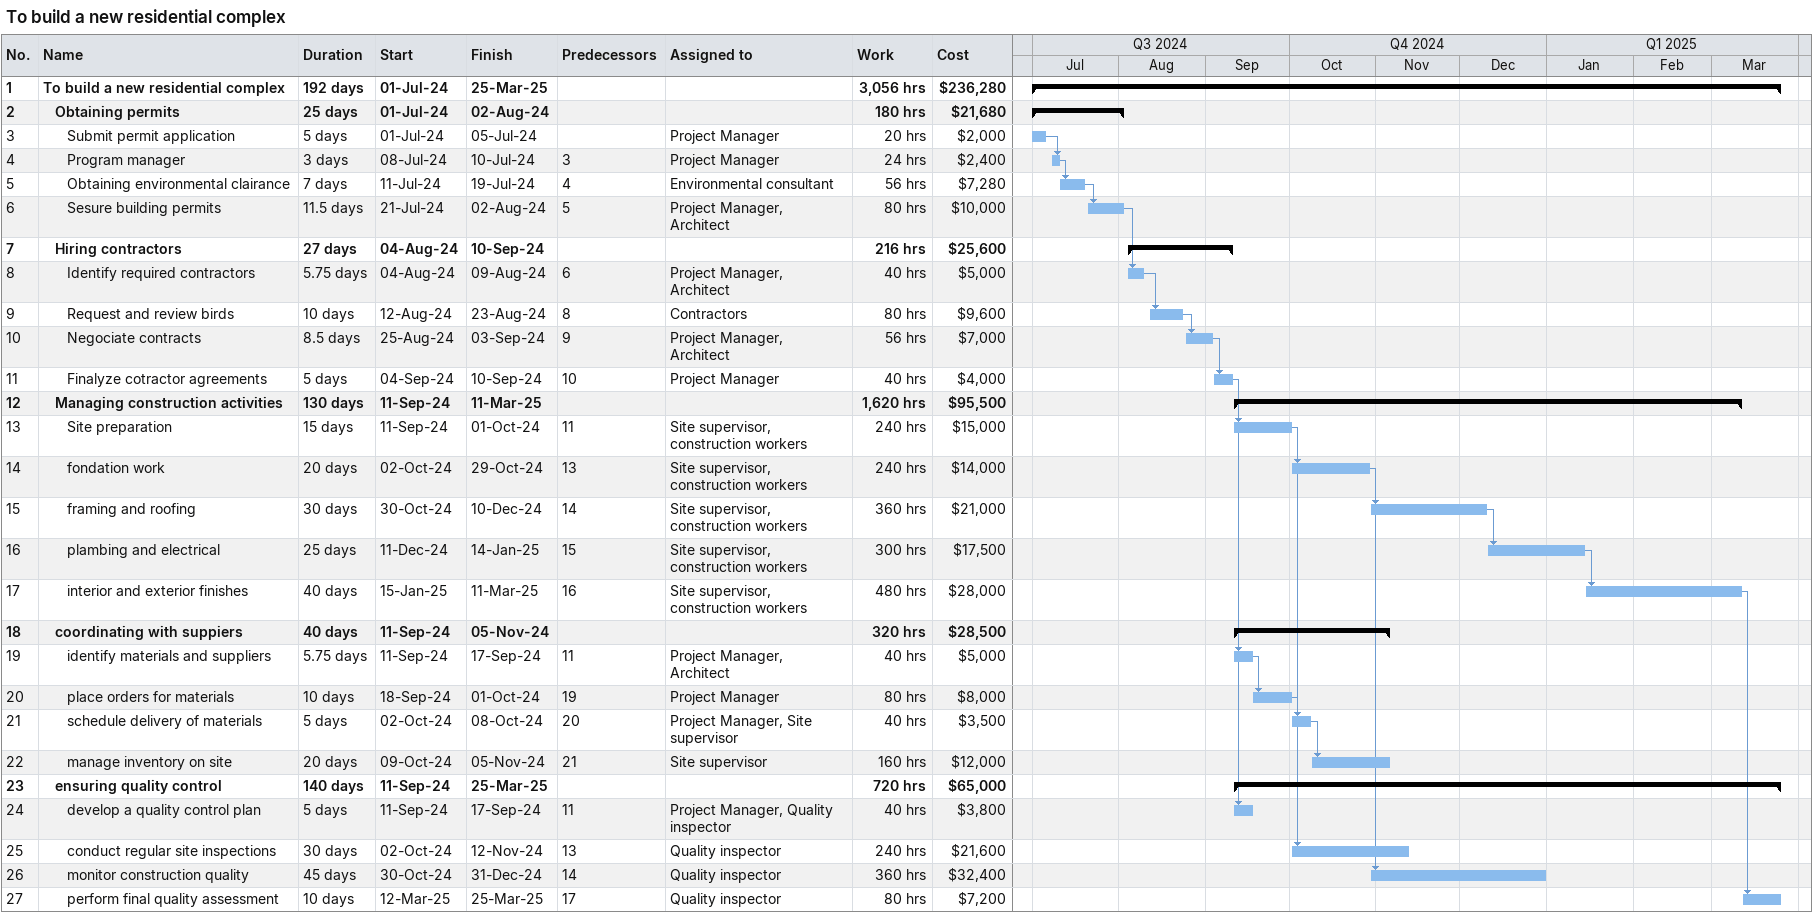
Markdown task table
To build a new residential complex

| ID | Level | Task | Duration | Start | Finish | Predecessors | Resources | Work (h) | Cost ($) |
|---|---|---|---|---|---|---|---|---|---|
| 1 | 1 | **To build a new residential complex** | 192d | 2024-07-01 | 2025-03-25 |  |  | 3056 | 236280 |
| 2 | 2 | **Obtaining permits** | 25d | 2024-07-01 | 2024-08-02 |  |  | 180 | 21680 |
| 3 | 3 | Submit permit application | 5d | 2024-07-01 | 2024-07-05 |  | Project Manager | 20 | 2000 |
| 4 | 3 | Program manager | 3d | 2024-07-08 | 2024-07-10 | 3 | Project Manager | 24 | 2400 |
| 5 | 3 | Obtaining environmental clairance | 7d | 2024-07-11 | 2024-07-19 | 4 | Environmental consultant | 56 | 7280 |
| 6 | 3 | Sesure building permits | 11.5d | 2024-07-21 | 2024-08-02 | 5 | Project Manager, Architect | 80 | 10000 |
| 7 | 2 | **Hiring contractors** | 27d | 2024-08-04 | 2024-09-10 |  |  | 216 | 25600 |
| 8 | 3 | Identify required contractors | 5.75d | 2024-08-04 | 2024-08-09 | 6 | Project Manager, Architect | 40 | 5000 |
| 9 | 3 | Request and review birds | 10d | 2024-08-12 | 2024-08-23 | 8 | Contractors | 80 | 9600 |
| 10 | 3 | Negociate contracts | 8.5d | 2024-08-25 | 2024-09-03 | 9 | Project Manager, Architect | 56 | 7000 |
| 11 | 3 | Finalyze cotractor agreements | 5d | 2024-09-04 | 2024-09-10 | 10 | Project Manager | 40 | 4000 |
| 12 | 2 | **Managing construction activities** | 130d | 2024-09-11 | 2025-03-11 |  |  | 1620 | 95500 |
| 13 | 3 | Site preparation | 15d | 2024-09-11 | 2024-10-01 | 11 | Site supervisor, construction workers | 240 | 15000 |
| 14 | 3 | fondation work | 20d | 2024-10-02 | 2024-10-29 | 13 | Site supervisor, construction workers | 240 | 14000 |
| 15 | 3 | framing and roofing | 30d | 2024-10-30 | 2024-12-10 | 14 | Site supervisor, construction workers | 360 | 21000 |
| 16 | 3 | plambing and electrical | 25d | 2024-12-11 | 2025-01-14 | 15 | Site supervisor, construction workers | 300 | 17500 |
| 17 | 3 | interior and exterior finishes | 40d | 2025-01-15 | 2025-03-11 | 16 | Site supervisor, construction workers | 480 | 28000 |
| 18 | 2 | **coordinating with suppiers** | 40d | 2024-09-11 | 2024-11-05 |  |  | 320 | 28500 |
| 19 | 3 | identify materials and suppliers | 5.75d | 2024-09-11 | 2024-09-17 | 11 | Project Manager, Architect | 40 | 5000 |
| 20 | 3 | place orders for materials | 10d | 2024-09-18 | 2024-10-01 | 19 | Project Manager | 80 | 8000 |
| 21 | 3 | schedule delivery of materials | 5d | 2024-10-02 | 2024-10-08 | 20 | Project Manager, Site supervisor | 40 | 3500 |
| 22 | 3 | manage inventory on site | 20d | 2024-10-09 | 2024-11-05 | 21 | Site supervisor | 160 | 12000 |
| 23 | 2 | **ensuring quality control** | 140d | 2024-09-11 | 2025-03-25 |  |  | 720 | 65000 |
| 24 | 3 | develop a quality control plan | 5d | 2024-09-11 | 2024-09-17 | 11 | Project Manager, Quality inspector | 40 | 3800 |
| 25 | 3 | conduct regular site inspections | 30d | 2024-10-02 | 2024-11-12 | 13 | Quality inspector | 240 | 21600 |
| 26 | 3 | monitor construction quality | 45d | 2024-10-30 | 2024-12-31 | 14 | Quality inspector | 360 | 32400 |
| 27 | 3 | perform final quality assessment | 10d | 2025-03-12 | 2025-03-25 | 17 | Quality inspector | 80 | 7200 |
